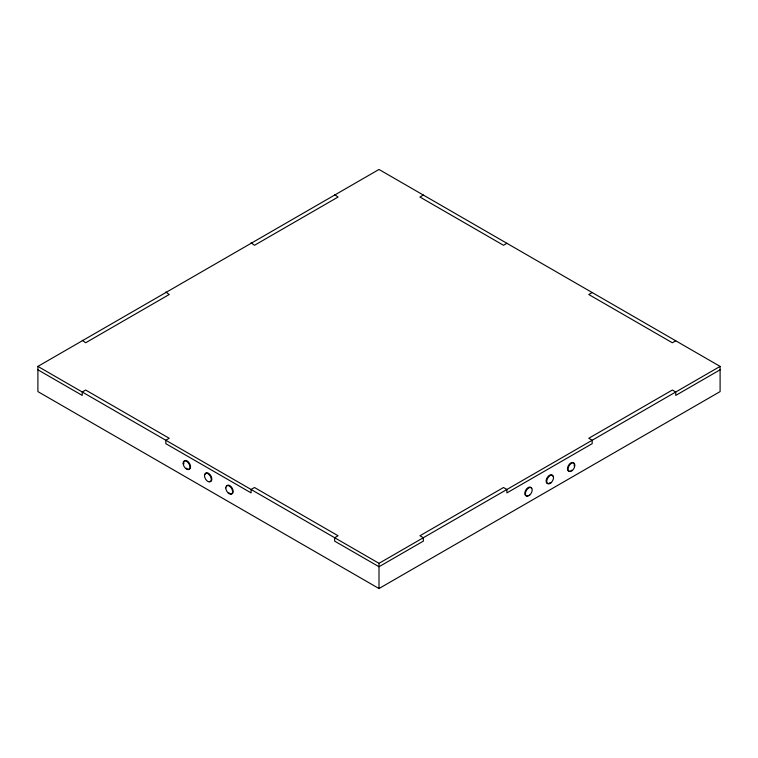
<?xml version="1.0" encoding="UTF-8"?>
<svg xmlns="http://www.w3.org/2000/svg" width="758" height="758" viewBox="0 0 758 758"><rect width="100%" height="100%" fill="white"/><g stroke="black" fill="none" stroke-linecap="round" stroke-linejoin="round"><path stroke-width="1.14" d="M37.9 366.398L379 169.46L720.1 366.398L720.1 391.602L379 588.54L37.9 391.602L37.9 366.398L379 563.327L720.1 366.398M423.343 195.062L419.932 197.033L503.501 245.279L506.913 243.318M592.188 292.55L588.776 294.511L672.346 342.768L675.757 340.797M720.1 369.809L675.757 395.411L675.757 392L672.346 390.029L588.776 438.276L592.188 440.246L592.188 443.657L506.913 492.89L506.913 489.479L503.501 487.508L419.932 535.754L423.343 537.725L423.343 541.136L379 566.738L334.657 541.136L334.657 537.725L338.068 535.754L254.499 487.508L251.088 489.479L251.088 492.89L165.812 443.657L165.812 440.246L169.224 438.276L85.654 390.029L82.243 392L82.243 395.411L37.9 369.809M379 563.327L379 588.54M334.657 194.541L338.068 197.033L254.499 245.279L251.088 242.787M165.812 292.019L169.224 294.511L85.654 342.768L82.243 340.266M183.834 464.01A4.823 2.786 60 0 1 186.838 460.798A4.823 2.786 60 0 1 190.533 467.203A4.823 2.786 60 0 1 186.25 468.188M205.153 474.281A4.823 2.786 60 0 1 210.866 475.816A4.823 2.786 60 0 1 209.331 481.519M226.471 486.589A4.823 2.786 60 0 1 232.185 488.124A4.823 2.786 60 0 1 230.65 493.828M229.769 493.449A4.823 2.786 60 0 1 228.888 492.804M569.988 471.182A4.823 2.786 -60 0 1 568.159 466.028A4.823 2.786 -60 0 1 573.825 463.185M574.166 463.943A4.823 2.786 -60 0 1 574.166 465.981M571.75 470.159A4.823 2.786 -60 0 1 570.869 470.803M550.431 482.467A4.823 2.786 -60 0 1 546.253 482.097A4.823 2.786 -60 0 1 548.669 475.882A4.823 2.786 -60 0 1 552.847 476.251M528.231 495.419A4.823 2.786 -60 0 1 524.83 493.79A4.823 2.786 -60 0 1 527.634 487.944A4.823 2.786 -60 0 1 531.529 488.559M572.318 470.491A4.823 2.786 -60 0 0 573.853 463.015A4.823 2.786 -60 0 0 568.14 468.074A4.823 2.786 -60 0 0 572.318 470.491M551 482.799A4.823 2.786 -60 0 0 552.535 475.323A4.823 2.786 -60 0 0 546.821 480.382A4.823 2.786 -60 0 0 551 482.799M529.681 495.107A4.823 2.786 -60 0 0 531.216 487.631A4.823 2.786 -60 0 0 525.502 492.691A4.823 2.786 -60 0 0 529.681 495.107M183.152 463.252A4.823 2.786 60 0 0 188.268 469.619A4.823 2.786 60 0 0 188.268 462.797A4.823 2.786 60 0 0 183.152 463.252M204.471 475.56A4.823 2.786 60 0 0 209.587 481.927A4.823 2.786 60 0 0 209.587 475.105A4.823 2.786 60 0 0 204.471 475.56M225.789 487.868A4.823 2.786 60 0 0 230.906 494.235A4.823 2.786 60 0 0 230.906 487.413A4.823 2.786 60 0 0 225.789 487.868"/></g></svg>
